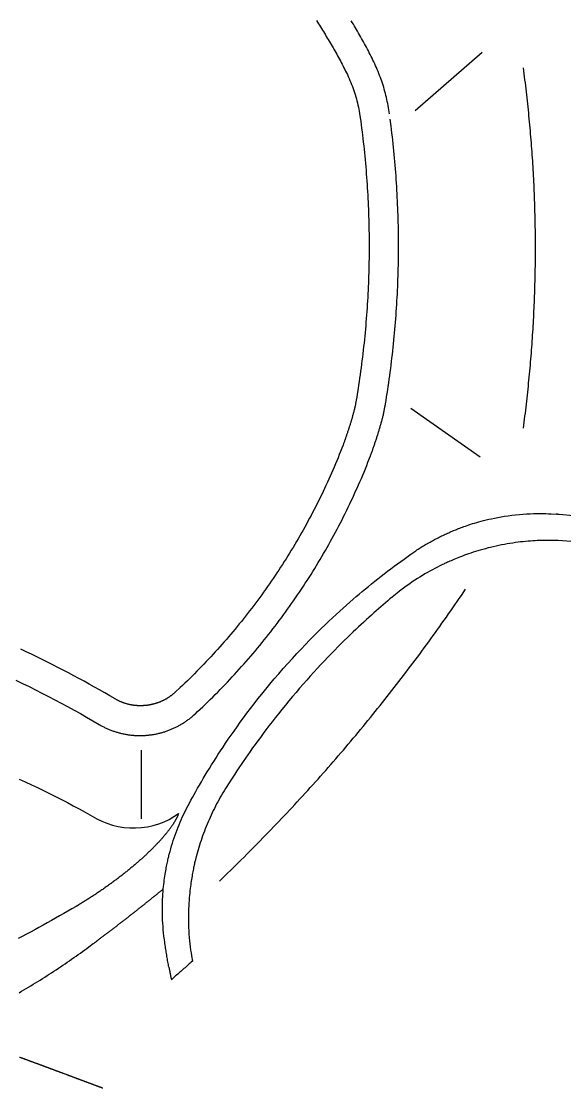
# Model space of a CAD drawing. Extents: x 403 to 503, y 484 to 637.
# Drawn here: x 460.66 to 474.07, y 525.53 to 551.8 of the extents above; entities that cross this region are included whole.
import ezdxf

# ---------------------------------------------------------------- set-up
doc = ezdxf.new("R2010")
doc.units = 0
doc.header["$MEASUREMENT"] = 0
doc.layers.add('1', color=4, linetype='Continuous')
doc.layers.add('SPA', color=2, linetype='Continuous')

# ---------------------------------------------------------------- blocks, each defined once
blk = doc.blocks.new('2010GRANDEE')
at = {"layer": 'SPA', "color": 3, "linetype": 'Continuous'}
for p, q in [((69.016, 50.372), (67.36, 48.937)), ((68.967, 40.4), (67.252, 41.598)), ((60.604, 33.168), (60.604, 31.48))]:
    blk.add_line(p, q, dxfattribs=at)
at = {"layer": 'SPA', "color": 2, "linetype": 'Continuous'}
for points in [[(66.728, 48.861), (66.721, 48.912), (66.713, 48.963), (66.705, 49.014), (66.695, 49.065), (66.686, 49.116), (66.675, 49.167), (66.664, 49.217), (66.653, 49.268), (66.641, 49.318), (66.628, 49.368), (66.614, 49.418), (66.6, 49.468), (66.586, 49.518), (66.571, 49.567), (66.555, 49.616), (66.538, 49.665), (66.522, 49.714), (66.504, 49.763), (66.486, 49.811), (66.467, 49.86), (66.448, 49.908), (66.428, 49.956), (66.408, 50.003), (66.387, 50.05), (66.365, 50.098), (66.343, 50.144), (66.321, 50.19), (66.298, 50.235), (66.276, 50.281), (66.253, 50.325), (66.23, 50.37), (66.207, 50.415), (66.183, 50.46), (66.159, 50.505), (66.136, 50.549), (66.112, 50.593), (66.088, 50.637), (66.063, 50.681), (66.039, 50.725), (66.014, 50.769), (65.989, 50.812), (65.964, 50.856), (65.939, 50.899), (65.913, 50.942), (65.888, 50.986), (65.862, 51.029), (65.837, 51.072), (65.811, 51.115), (65.785, 51.158)], [(64.925, 51.162), (64.95, 51.123), (64.975, 51.084), (65, 51.046), (65.024, 51.007), (65.049, 50.968), (65.073, 50.929), (65.097, 50.89), (65.121, 50.851), (65.146, 50.812), (65.17, 50.773), (65.194, 50.733), (65.217, 50.694), (65.241, 50.654), (65.265, 50.614), (65.288, 50.574), (65.311, 50.534), (65.335, 50.494), (65.358, 50.454), (65.381, 50.414), (65.404, 50.373), (65.426, 50.333), (65.449, 50.292), (65.471, 50.251), (65.493, 50.211), (65.516, 50.17), (65.538, 50.128), (65.561, 50.084), (65.583, 50.042), (65.604, 50.001), (65.625, 49.959), (65.646, 49.917), (65.667, 49.874), (65.689, 49.83), (65.711, 49.782), (65.733, 49.733), (65.754, 49.685), (65.775, 49.636), (65.794, 49.587), (65.813, 49.537), (65.832, 49.488), (65.849, 49.438), (65.866, 49.387), (65.882, 49.337), (65.897, 49.286), (65.912, 49.235), (65.925, 49.184), (65.938, 49.132), (65.951, 49.081), (65.962, 49.029), (65.973, 48.977), (65.983, 48.925), (65.992, 48.873), (66.008, 48.768)], [(66.008, 48.768), (66.019, 48.682), (66.031, 48.596), (66.042, 48.509), (66.052, 48.423), (66.063, 48.337), (66.073, 48.251), (66.083, 48.164), (66.092, 48.078), (66.101, 47.991), (66.11, 47.905), (66.119, 47.818), (66.127, 47.731), (66.135, 47.645), (66.143, 47.558), (66.15, 47.471), (66.157, 47.384), (66.164, 47.297), (66.17, 47.21), (66.176, 47.123), (66.181, 47.036), (66.187, 46.949), (66.192, 46.862), (66.196, 46.775), (66.2, 46.688), (66.204, 46.601), (66.208, 46.514), (66.211, 46.427), (66.214, 46.34), (66.217, 46.253), (66.219, 46.166), (66.221, 46.079), (66.223, 45.992), (66.224, 45.905), (66.225, 45.818), (66.226, 45.731), (66.226, 45.643), (66.226, 45.556), (66.225, 45.469), (66.225, 45.382), (66.224, 45.295), (66.222, 45.208), (66.221, 45.121), (66.219, 45.034), (66.216, 44.947), (66.214, 44.86), (66.211, 44.773), (66.207, 44.685), (66.204, 44.598), (66.2, 44.511), (66.195, 44.424), (66.191, 44.337), (66.186, 44.25), (66.18, 44.164), (66.175, 44.077), (66.169, 43.99), (66.162, 43.903), (66.156, 43.816), (66.149, 43.729), (66.142, 43.642), (66.134, 43.555), (66.126, 43.469), (66.118, 43.382), (66.109, 43.295), (66.1, 43.209), (66.091, 43.122), (66.081, 43.035), (66.071, 42.949), (66.061, 42.862), (66.05, 42.776), (66.039, 42.689), (66.028, 42.603), (66.016, 42.517), (66.005, 42.431), (65.992, 42.345), (65.98, 42.259), (65.967, 42.173), (65.954, 42.087), (65.941, 42.001), (65.913, 41.83)], [(66.629, 41.708), (66.643, 41.795), (66.657, 41.882), (66.671, 41.969), (66.684, 42.056), (66.697, 42.143), (66.71, 42.23), (66.722, 42.318), (66.734, 42.405), (66.746, 42.492), (66.758, 42.58), (66.769, 42.667), (66.779, 42.755), (66.79, 42.842), (66.8, 42.93), (66.81, 43.018), (66.819, 43.105), (66.829, 43.193), (66.838, 43.281), (66.846, 43.369), (66.854, 43.456), (66.862, 43.544), (66.87, 43.632), (66.877, 43.72), (66.884, 43.808), (66.89, 43.896), (66.897, 43.984), (66.902, 44.072), (66.908, 44.16), (66.913, 44.248), (66.918, 44.336), (66.923, 44.424), (66.927, 44.512), (66.931, 44.6), (66.934, 44.688), (66.938, 44.776), (66.941, 44.865), (66.943, 44.953), (66.946, 45.041), (66.948, 45.129), (66.949, 45.217), (66.95, 45.305), (66.951, 45.394), (66.952, 45.482), (66.952, 45.57), (66.952, 45.658), (66.952, 45.746), (66.951, 45.835), (66.95, 45.923), (66.949, 46.011), (66.947, 46.099), (66.945, 46.187), (66.943, 46.275), (66.94, 46.364), (66.937, 46.452), (66.934, 46.54), (66.93, 46.628), (66.926, 46.716), (66.922, 46.804), (66.918, 46.892), (66.913, 46.98), (66.907, 47.068), (66.902, 47.156), (66.896, 47.244), (66.89, 47.332), (66.883, 47.42), (66.876, 47.508), (66.869, 47.596), (66.861, 47.684), (66.853, 47.772), (66.845, 47.859), (66.836, 47.947), (66.828, 48.035), (66.818, 48.123), (66.809, 48.21), (66.799, 48.298), (66.789, 48.385), (66.778, 48.473), (66.768, 48.56), (66.745, 48.735)], [(65.913, 41.83), (65.91, 41.809), (65.906, 41.788), (65.902, 41.767), (65.898, 41.746), (65.894, 41.725), (65.89, 41.704), (65.886, 41.683), (65.881, 41.662), (65.877, 41.641), (65.872, 41.62), (65.867, 41.599), (65.862, 41.578), (65.857, 41.557), (65.852, 41.537), (65.847, 41.516), (65.841, 41.496), (65.836, 41.476), (65.83, 41.456), (65.825, 41.437), (65.82, 41.418), (65.814, 41.399), (65.809, 41.381), (65.804, 41.362), (65.798, 41.344), (65.793, 41.326), (65.788, 41.308), (65.782, 41.29), (65.777, 41.271), (65.771, 41.253), (65.766, 41.235), (65.76, 41.217), (65.755, 41.199), (65.749, 41.181), (65.743, 41.162), (65.737, 41.144), (65.732, 41.126), (65.726, 41.108), (65.72, 41.09), (65.714, 41.072), (65.708, 41.054), (65.702, 41.036), (65.696, 41.018), (65.69, 41), (65.684, 40.982), (65.678, 40.964), (65.672, 40.946), (65.666, 40.928), (65.66, 40.91), (65.654, 40.892), (65.647, 40.874), (65.641, 40.856), (65.635, 40.838), (65.628, 40.82), (65.622, 40.802), (65.615, 40.784), (65.609, 40.767), (65.602, 40.749), (65.596, 40.731), (65.583, 40.695)], [(66.262, 40.436), (66.269, 40.457), (66.277, 40.477), (66.284, 40.498), (66.292, 40.518), (66.299, 40.539), (66.307, 40.559), (66.314, 40.58), (66.321, 40.6), (66.329, 40.621), (66.336, 40.642), (66.343, 40.662), (66.35, 40.683), (66.357, 40.704), (66.364, 40.724), (66.371, 40.745), (66.378, 40.766), (66.385, 40.787), (66.392, 40.807), (66.399, 40.828), (66.406, 40.849), (66.413, 40.87), (66.419, 40.89), (66.426, 40.911), (66.433, 40.932), (66.439, 40.953), (66.446, 40.974), (66.452, 40.995), (66.459, 41.016), (66.465, 41.037), (66.471, 41.057), (66.478, 41.078), (66.484, 41.099), (66.49, 41.12), (66.496, 41.141), (66.502, 41.162), (66.508, 41.183), (66.514, 41.204), (66.52, 41.225), (66.526, 41.246), (66.532, 41.268), (66.538, 41.29), (66.544, 41.311), (66.55, 41.333), (66.555, 41.355), (66.561, 41.376), (66.566, 41.398), (66.571, 41.42), (66.577, 41.442), (66.582, 41.464), (66.586, 41.486), (66.591, 41.508), (66.596, 41.53), (66.6, 41.552), (66.605, 41.574), (66.609, 41.596), (66.613, 41.618), (66.617, 41.64), (66.621, 41.662), (66.629, 41.706)], [(65.583, 40.695), (65.553, 40.616), (65.522, 40.538), (65.491, 40.46), (65.46, 40.383), (65.428, 40.306), (65.396, 40.23), (65.364, 40.153), (65.331, 40.078), (65.298, 40.002), (65.264, 39.927), (65.231, 39.852), (65.196, 39.777), (65.162, 39.702), (65.127, 39.627), (65.092, 39.552), (65.056, 39.478), (65.02, 39.404), (64.983, 39.33), (64.946, 39.256), (64.909, 39.182), (64.871, 39.109), (64.833, 39.035), (64.795, 38.962), (64.756, 38.89), (64.717, 38.817), (64.678, 38.744), (64.638, 38.672), (64.598, 38.6), (64.557, 38.528), (64.516, 38.457), (64.475, 38.385), (64.433, 38.314), (64.391, 38.243), (64.349, 38.172), (64.306, 38.102), (64.263, 38.031), (64.22, 37.961), (64.176, 37.891), (64.132, 37.821), (64.087, 37.752), (64.043, 37.683), (63.997, 37.614), (63.952, 37.545), (63.906, 37.476), (63.86, 37.408), (63.813, 37.34), (63.766, 37.272), (63.719, 37.204), (63.671, 37.137), (63.623, 37.07), (63.575, 37.003), (63.526, 36.936), (63.477, 36.87), (63.428, 36.803), (63.378, 36.737), (63.328, 36.672), (63.278, 36.606), (63.228, 36.541), (63.177, 36.476), (63.125, 36.412), (63.074, 36.347), (63.022, 36.283), (62.969, 36.219), (62.917, 36.156), (62.864, 36.092), (62.811, 36.029), (62.757, 35.967), (62.703, 35.904), (62.649, 35.842), (62.595, 35.78), (62.54, 35.718), (62.485, 35.657), (62.429, 35.596), (62.374, 35.535), (62.318, 35.474), (62.261, 35.414), (62.205, 35.354), (62.148, 35.294), (62.09, 35.235), (62.033, 35.176), (61.975, 35.117), (61.917, 35.058), (61.858, 35), (61.8, 34.942), (61.741, 34.884), (61.681, 34.827), (61.622, 34.77), (61.562, 34.713), (61.441, 34.6)], [(61.93, 34.063), (61.994, 34.122), (62.057, 34.181), (62.119, 34.24), (62.182, 34.3), (62.244, 34.36), (62.306, 34.42), (62.367, 34.481), (62.428, 34.542), (62.489, 34.603), (62.55, 34.664), (62.61, 34.726), (62.67, 34.788), (62.729, 34.851), (62.789, 34.914), (62.848, 34.977), (62.906, 35.04), (62.964, 35.104), (63.022, 35.168), (63.08, 35.232), (63.137, 35.296), (63.194, 35.361), (63.251, 35.426), (63.307, 35.492), (63.363, 35.557), (63.419, 35.623), (63.474, 35.689), (63.53, 35.756), (63.584, 35.823), (63.639, 35.89), (63.693, 35.957), (63.746, 36.025), (63.799, 36.093), (63.852, 36.161), (63.905, 36.229), (63.957, 36.298), (64.009, 36.367), (64.061, 36.436), (64.112, 36.506), (64.163, 36.575), (64.213, 36.645), (64.264, 36.715), (64.313, 36.786), (64.363, 36.857), (64.412, 36.928), (64.461, 36.999), (64.509, 37.07), (64.557, 37.142), (64.605, 37.214), (64.652, 37.286), (64.699, 37.359), (64.745, 37.432), (64.792, 37.504), (64.837, 37.578), (64.883, 37.651), (64.928, 37.725), (64.972, 37.798), (65.017, 37.873), (65.061, 37.947), (65.104, 38.021), (65.147, 38.096), (65.19, 38.171), (65.233, 38.246), (65.275, 38.322), (65.316, 38.397), (65.358, 38.473), (65.398, 38.549), (65.439, 38.625), (65.479, 38.702), (65.519, 38.778), (65.558, 38.855), (65.597, 38.932), (65.636, 39.009), (65.674, 39.087), (65.712, 39.164), (65.749, 39.242), (65.786, 39.32), (65.822, 39.398), (65.859, 39.477), (65.894, 39.555), (65.93, 39.634), (65.965, 39.713), (65.999, 39.792), (66.034, 39.871), (66.067, 39.95), (66.101, 40.03), (66.134, 40.11), (66.166, 40.19), (66.198, 40.271), (66.261, 40.433)], [(66.261, 40.433), (66.261, 40.433), (66.261, 40.433), (66.261, 40.433), (66.261, 40.433), (66.261, 40.434), (66.261, 40.434), (66.261, 40.434), (66.261, 40.434), (66.261, 40.434), (66.261, 40.434), (66.261, 40.435), (66.261, 40.435), (66.261, 40.435), (66.261, 40.435), (66.261, 40.435), (66.261, 40.435), (66.262, 40.436), (66.262, 40.436), (66.262, 40.436)], [(59.956, 34.437), (59.83, 34.51), (59.703, 34.583), (59.576, 34.656), (59.449, 34.727), (59.321, 34.798), (59.193, 34.869), (59.065, 34.938), (58.936, 35.008), (58.807, 35.076), (58.678, 35.144), (58.548, 35.211), (58.418, 35.277), (58.288, 35.342), (58.157, 35.407), (58.026, 35.471), (57.895, 35.535), (57.763, 35.597), (57.631, 35.659)], [(57.512, 34.896), (57.674, 34.818), (57.834, 34.74), (57.995, 34.66), (58.154, 34.579), (58.313, 34.497), (58.472, 34.414), (58.63, 34.33), (58.787, 34.245), (58.944, 34.159), (59.101, 34.072), (59.256, 33.984), (59.566, 33.804)], [(61.441, 34.6), (61.433, 34.593), (61.425, 34.586), (61.417, 34.578), (61.408, 34.571), (61.4, 34.564), (61.391, 34.557), (61.383, 34.55), (61.374, 34.543), (61.365, 34.536), (61.356, 34.529), (61.347, 34.522), (61.338, 34.515), (61.329, 34.509), (61.32, 34.502), (61.311, 34.495), (61.301, 34.489), (61.292, 34.482), (61.282, 34.476), (61.273, 34.47), (61.263, 34.463), (61.253, 34.457), (61.244, 34.451), (61.234, 34.445), (61.224, 34.439), (61.214, 34.433), (61.204, 34.428), (61.193, 34.422), (61.183, 34.416), (61.173, 34.411), (61.163, 34.406), (61.152, 34.4), (61.142, 34.395), (61.131, 34.39), (61.121, 34.385), (61.111, 34.38), (61.1, 34.376), (61.089, 34.371), (61.079, 34.366), (61.068, 34.362), (61.058, 34.358), (61.047, 34.353), (61.036, 34.349), (61.026, 34.345), (61.015, 34.341), (61.004, 34.338), (60.993, 34.334), (60.983, 34.33), (60.972, 34.327), (60.961, 34.323), (60.95, 34.32), (60.939, 34.317), (60.928, 34.314), (60.917, 34.311), (60.906, 34.308), (60.895, 34.305), (60.884, 34.302), (60.873, 34.3), (60.862, 34.297), (60.851, 34.295), (60.84, 34.292), (60.829, 34.29), (60.818, 34.288), (60.806, 34.286), (60.795, 34.284), (60.784, 34.282), (60.773, 34.28), (60.761, 34.279), (60.75, 34.277), (60.739, 34.276), (60.728, 34.274), (60.716, 34.273), (60.705, 34.272), (60.694, 34.271), (60.682, 34.27), (60.671, 34.269), (60.66, 34.269), (60.649, 34.268), (60.637, 34.267), (60.626, 34.267), (60.615, 34.267), (60.603, 34.266), (60.592, 34.266), (60.581, 34.266), (60.569, 34.266), (60.558, 34.267), (60.547, 34.267), (60.535, 34.267), (60.524, 34.268), (60.512, 34.268), (60.501, 34.269), (60.489, 34.27), (60.478, 34.271), (60.466, 34.272), (60.455, 34.273), (60.443, 34.274), (60.432, 34.276), (60.42, 34.277), (60.409, 34.279), (60.397, 34.28), (60.386, 34.282), (60.374, 34.284), (60.363, 34.286), (60.351, 34.288), (60.34, 34.29), (60.328, 34.293), (60.317, 34.295), (60.305, 34.298), (60.294, 34.301), (60.282, 34.303), (60.271, 34.306), (60.26, 34.309), (60.249, 34.312), (60.237, 34.316), (60.226, 34.319), (60.215, 34.322), (60.204, 34.326), (60.193, 34.329), (60.182, 34.333), (60.171, 34.337), (60.16, 34.341), (60.149, 34.345), (60.138, 34.349), (60.128, 34.353), (60.117, 34.357), (60.106, 34.362), (60.096, 34.366), (60.085, 34.371), (60.075, 34.375), (60.065, 34.38), (60.054, 34.385), (60.044, 34.39), (60.034, 34.395), (60.024, 34.4), (60.014, 34.405), (60.004, 34.41), (59.994, 34.415), (59.985, 34.42), (59.975, 34.426), (59.956, 34.437)], [(59.566, 33.804), (59.585, 33.794), (59.603, 33.783), (59.621, 33.773), (59.64, 33.763), (59.659, 33.753), (59.678, 33.744), (59.696, 33.734), (59.715, 33.725), (59.735, 33.716), (59.754, 33.707), (59.773, 33.699), (59.793, 33.69), (59.812, 33.682), (59.832, 33.674), (59.851, 33.666), (59.871, 33.659), (59.891, 33.652), (59.911, 33.644), (59.931, 33.637), (59.951, 33.631), (59.972, 33.624), (59.992, 33.618), (60.012, 33.612), (60.033, 33.606), (60.053, 33.6), (60.074, 33.595), (60.094, 33.59), (60.115, 33.585), (60.136, 33.58), (60.156, 33.575), (60.177, 33.571), (60.198, 33.567), (60.219, 33.563), (60.24, 33.56), (60.261, 33.556), (60.282, 33.553), (60.303, 33.55), (60.324, 33.547), (60.345, 33.545), (60.366, 33.542), (60.387, 33.54), (60.408, 33.539), (60.429, 33.537), (60.451, 33.536), (60.472, 33.534), (60.493, 33.533), (60.514, 33.533), (60.535, 33.532), (60.557, 33.532), (60.578, 33.532), (60.599, 33.532), (60.62, 33.532), (60.641, 33.533), (60.662, 33.534), (60.683, 33.535), (60.705, 33.536), (60.726, 33.538), (60.747, 33.54), (60.768, 33.542), (60.789, 33.544), (60.81, 33.546), (60.831, 33.549), (60.852, 33.552), (60.873, 33.555), (60.894, 33.558), (60.915, 33.562), (60.936, 33.565), (60.956, 33.569), (60.977, 33.573), (60.998, 33.578), (61.019, 33.582), (61.039, 33.587), (61.06, 33.592), (61.08, 33.598), (61.101, 33.603), (61.121, 33.609), (61.142, 33.615), (61.162, 33.621), (61.182, 33.627), (61.202, 33.634), (61.222, 33.64), (61.242, 33.647), (61.262, 33.655), (61.282, 33.662), (61.302, 33.67), (61.322, 33.678), (61.341, 33.686), (61.361, 33.694), (61.38, 33.702), (61.4, 33.711), (61.419, 33.72), (61.438, 33.729), (61.457, 33.738), (61.476, 33.748), (61.495, 33.757), (61.514, 33.767), (61.533, 33.777), (61.551, 33.788), (61.57, 33.798), (61.588, 33.809), (61.606, 33.82), (61.625, 33.831), (61.643, 33.842), (61.66, 33.853), (61.678, 33.865), (61.696, 33.877), (61.713, 33.889), (61.731, 33.901), (61.748, 33.913), (61.765, 33.926), (61.782, 33.939), (61.799, 33.952), (61.815, 33.965), (61.832, 33.978), (61.848, 33.991), (61.864, 34.005), (61.88, 34.018), (61.896, 34.032), (61.928, 34.061)], [(61.524, 31.607), (61.52, 31.599), (61.517, 31.59), (61.514, 31.582), (61.51, 31.573), (61.507, 31.564), (61.503, 31.555), (61.499, 31.547), (61.495, 31.538), (61.491, 31.529), (61.487, 31.52), (61.482, 31.51), (61.478, 31.501), (61.473, 31.492), (61.468, 31.482), (61.463, 31.472), (61.458, 31.462), (61.452, 31.453), (61.447, 31.443), (61.441, 31.432), (61.435, 31.422), (61.429, 31.412), (61.423, 31.401), (61.416, 31.391), (61.409, 31.38), (61.403, 31.369), (61.396, 31.358), (61.388, 31.347), (61.381, 31.336), (61.374, 31.325), (61.366, 31.314), (61.358, 31.302), (61.35, 31.291), (61.342, 31.279), (61.333, 31.268), (61.325, 31.256), (61.316, 31.244), (61.307, 31.232), (61.298, 31.22), (61.289, 31.208), (61.28, 31.196), (61.27, 31.183), (61.261, 31.171), (61.251, 31.158), (61.241, 31.146), (61.231, 31.133), (61.22, 31.12), (61.21, 31.107), (61.199, 31.095), (61.188, 31.082), (61.177, 31.068), (61.166, 31.055), (61.155, 31.042), (61.143, 31.029), (61.132, 31.015), (61.12, 31.002), (61.108, 30.988), (61.096, 30.975), (61.084, 30.961), (61.071, 30.947), (61.059, 30.934), (61.046, 30.92), (61.033, 30.906), (61.02, 30.892), (61.007, 30.878), (60.994, 30.864), (60.98, 30.85), (60.967, 30.835), (60.953, 30.821), (60.939, 30.807), (60.925, 30.792), (60.911, 30.778), (60.896, 30.763), (60.882, 30.749), (60.867, 30.734), (60.853, 30.72), (60.838, 30.705), (60.823, 30.69), (60.807, 30.676), (60.792, 30.661), (60.777, 30.646), (60.761, 30.631), (60.745, 30.616), (60.73, 30.601), (60.714, 30.586), (60.697, 30.571), (60.681, 30.556), (60.665, 30.541), (60.648, 30.526), (60.632, 30.511), (60.615, 30.496), (60.598, 30.481), (60.581, 30.466), (60.564, 30.451), (60.547, 30.435), (60.53, 30.42), (60.512, 30.405), (60.495, 30.39), (60.477, 30.374), (60.459, 30.359), (60.441, 30.344), (60.423, 30.329), (60.405, 30.313), (60.387, 30.298), (60.368, 30.283), (60.35, 30.267), (60.331, 30.252), (60.313, 30.237), (60.294, 30.221), (60.275, 30.206), (60.256, 30.191), (60.237, 30.175), (60.218, 30.16), (60.199, 30.145), (60.18, 30.129), (60.16, 30.114), (60.141, 30.099), (60.121, 30.084), (60.102, 30.068), (60.082, 30.053), (60.062, 30.038), (60.042, 30.023), (60.023, 30.008), (60.003, 29.993), (59.983, 29.978), (59.962, 29.962), (59.942, 29.947), (59.922, 29.932), (59.901, 29.917), (59.881, 29.902), (59.861, 29.887), (59.84, 29.872), (59.819, 29.857), (59.799, 29.842), (59.778, 29.827), (59.757, 29.813), (59.736, 29.798), (59.715, 29.783), (59.694, 29.768), (59.673, 29.753), (59.652, 29.739), (59.63, 29.724), (59.609, 29.709), (59.588, 29.695), (59.566, 29.68), (59.545, 29.666), (59.523, 29.651), (59.502, 29.637), (59.48, 29.622), (59.458, 29.608), (59.437, 29.594), (59.415, 29.579), (59.393, 29.565), (59.371, 29.551), (59.349, 29.537), (59.327, 29.523), (59.305, 29.509), (59.283, 29.495), (59.261, 29.481), (59.239, 29.467), (59.217, 29.453), (59.195, 29.439), (59.172, 29.426), (59.15, 29.412), (59.128, 29.398), (59.106, 29.385), (59.083, 29.371), (59.061, 29.357), (59.039, 29.344), (58.994, 29.317)], [(58.994, 29.317), (58.893, 29.258), (58.792, 29.199), (58.691, 29.141), (58.589, 29.083), (58.488, 29.025), (58.386, 28.968), (58.284, 28.911), (58.182, 28.854), (58.079, 28.798), (57.976, 28.742), (57.873, 28.687), (57.77, 28.632), (57.667, 28.578), (57.563, 28.524)]]:
    blk.add_lwpolyline(points, dxfattribs=at)
at = {"layer": 'SPA', "color": 3, "linetype": 'Continuous'}
for points in [[(70.033, 41.114), (70.043, 41.189), (70.053, 41.264), (70.062, 41.337), (70.071, 41.411), (70.081, 41.485), (70.09, 41.558), (70.098, 41.632), (70.107, 41.706), (70.116, 41.779), (70.124, 41.853), (70.132, 41.927), (70.14, 42.001), (70.148, 42.074), (70.156, 42.148), (70.163, 42.222), (70.171, 42.296), (70.178, 42.37), (70.185, 42.444), (70.192, 42.517), (70.198, 42.591), (70.205, 42.665), (70.211, 42.739), (70.218, 42.813), (70.224, 42.887), (70.229, 42.961), (70.235, 43.035), (70.241, 43.109), (70.246, 43.183), (70.251, 43.257), (70.256, 43.331), (70.261, 43.405), (70.266, 43.479), (70.271, 43.553), (70.275, 43.627), (70.279, 43.701), (70.283, 43.775), (70.287, 43.85), (70.291, 43.924), (70.294, 43.998), (70.298, 44.072), (70.301, 44.146), (70.304, 44.22), (70.307, 44.294), (70.31, 44.368), (70.312, 44.443), (70.315, 44.517), (70.317, 44.591), (70.319, 44.665), (70.321, 44.739), (70.323, 44.813), (70.324, 44.888), (70.326, 44.962), (70.327, 45.036), (70.328, 45.11), (70.329, 45.184), (70.33, 45.259), (70.33, 45.333), (70.331, 45.407), (70.331, 45.481), (70.331, 45.555), (70.331, 45.629), (70.331, 45.704), (70.33, 45.778), (70.33, 45.852), (70.329, 45.926), (70.328, 46), (70.327, 46.075), (70.326, 46.149), (70.325, 46.223), (70.323, 46.297), (70.321, 46.371), (70.319, 46.445), (70.317, 46.52), (70.315, 46.594), (70.313, 46.668), (70.31, 46.742), (70.307, 46.816), (70.304, 46.89), (70.301, 46.965), (70.298, 47.039), (70.295, 47.113), (70.291, 47.187), (70.287, 47.261), (70.284, 47.335), (70.28, 47.409), (70.275, 47.483), (70.271, 47.557), (70.266, 47.631), (70.262, 47.705), (70.257, 47.78), (70.252, 47.854), (70.247, 47.928), (70.241, 48.002), (70.236, 48.076), (70.23, 48.15), (70.224, 48.224), (70.218, 48.297), (70.212, 48.371), (70.206, 48.445), (70.199, 48.519), (70.192, 48.593), (70.185, 48.667), (70.178, 48.741), (70.171, 48.815), (70.164, 48.889), (70.156, 48.962), (70.149, 49.036), (70.141, 49.11), (70.133, 49.184), (70.125, 49.258), (70.116, 49.331), (70.108, 49.405), (70.099, 49.479), (70.09, 49.552), (70.081, 49.626), (70.072, 49.7), (70.063, 49.773), (70.053, 49.848), (70.034, 49.998)], [(68.365, 38.608), (68.386, 38.617), (68.409, 38.626), (68.435, 38.636), (68.464, 38.647), (68.495, 38.659), (68.529, 38.671), (68.565, 38.684), (68.604, 38.698), (68.645, 38.712), (68.688, 38.727), (68.734, 38.742), (68.781, 38.757), (68.83, 38.772), (68.882, 38.787), (68.934, 38.802), (68.989, 38.817), (69.048, 38.833), (69.111, 38.848), (69.178, 38.864), (69.248, 38.88), (69.322, 38.896), (69.4, 38.911), (69.482, 38.926), (69.567, 38.94), (69.655, 38.953), (69.747, 38.965), (69.841, 38.976), (69.933, 38.985), (70.023, 38.992), (70.111, 38.998), (70.197, 39.002), (70.28, 39.004), (70.36, 39.006), (70.437, 39.006), (70.512, 39.005), (70.584, 39.004), (70.653, 39.001), (70.719, 38.998), (70.842, 38.99)], [(70.916, 38.984), (70.912, 38.984), (70.909, 38.984), (70.905, 38.985), (70.901, 38.985), (70.898, 38.985), (70.894, 38.986), (70.89, 38.986), (70.886, 38.986), (70.883, 38.987), (70.879, 38.987), (70.875, 38.987), (70.871, 38.988), (70.868, 38.988), (70.864, 38.988), (70.86, 38.989), (70.856, 38.989), (70.853, 38.989), (70.849, 38.989), (70.842, 38.99)], [(71.269, 38.947), (70.916, 38.984)], [(67.254, 38.004), (67.279, 38.022), (67.305, 38.039), (67.33, 38.057), (67.356, 38.074), (67.382, 38.091), (67.407, 38.108), (67.434, 38.125), (67.46, 38.142), (67.486, 38.159), (67.513, 38.175), (67.539, 38.192), (67.566, 38.208), (67.593, 38.225), (67.62, 38.241), (67.647, 38.257), (67.675, 38.273), (67.702, 38.288), (67.73, 38.304), (67.758, 38.32), (67.786, 38.335), (67.814, 38.35), (67.842, 38.365), (67.871, 38.38), (67.9, 38.395), (67.928, 38.41), (67.957, 38.424), (67.986, 38.439), (68.015, 38.453), (68.045, 38.467), (68.074, 38.481), (68.104, 38.495), (68.133, 38.509), (68.163, 38.522), (68.192, 38.535), (68.221, 38.548), (68.25, 38.56), (68.279, 38.573), (68.308, 38.585), (68.365, 38.608)], [(70.581, 38.343), (70.532, 38.343), (70.481, 38.342), (70.429, 38.34), (70.376, 38.338), (70.321, 38.335), (70.265, 38.332), (70.207, 38.328), (70.148, 38.323), (70.088, 38.318), (70.027, 38.312), (69.964, 38.305), (69.9, 38.297), (69.835, 38.289), (69.769, 38.279), (69.702, 38.269), (69.634, 38.258), (69.564, 38.246), (69.495, 38.233), (69.426, 38.219), (69.358, 38.204), (69.291, 38.189), (69.225, 38.173), (69.16, 38.157), (69.095, 38.14), (69.032, 38.123), (68.97, 38.105), (68.909, 38.087), (68.85, 38.069), (68.792, 38.051), (68.736, 38.032), (68.682, 38.014), (68.63, 37.995), (68.579, 37.977), (68.531, 37.959), (68.484, 37.941), (68.439, 37.924), (68.397, 37.907), (68.357, 37.89), (68.318, 37.874), (68.282, 37.859), (68.248, 37.844), (68.217, 37.831), (68.187, 37.817), (68.159, 37.804), (68.132, 37.792), (68.108, 37.781), (68.086, 37.771), (68.066, 37.762), (68.034, 37.746)], [(72.602, 38.016), (72.506, 38.048), (72.409, 38.079), (72.311, 38.108), (72.213, 38.135), (72.114, 38.161), (72.015, 38.185), (71.915, 38.208), (71.815, 38.229), (71.714, 38.248), (71.613, 38.265), (71.511, 38.281), (71.409, 38.295), (71.307, 38.307), (71.204, 38.318), (71.101, 38.326), (70.997, 38.333), (70.894, 38.339), (70.79, 38.342), (70.581, 38.343)], [(61.79, 31.865), (61.828, 31.935), (61.867, 32.007), (61.908, 32.081), (61.951, 32.156), (61.994, 32.232), (62.039, 32.31), (62.086, 32.39), (62.134, 32.471), (62.183, 32.553), (62.233, 32.636), (62.285, 32.721), (62.338, 32.806), (62.392, 32.893), (62.448, 32.981), (62.504, 33.069), (62.562, 33.158), (62.622, 33.249), (62.685, 33.343), (62.752, 33.44), (62.821, 33.541), (62.893, 33.644), (62.968, 33.75), (63.047, 33.859), (63.128, 33.97), (63.212, 34.083), (63.299, 34.198), (63.389, 34.316), (63.482, 34.434), (63.578, 34.555), (63.678, 34.678), (63.78, 34.802), (63.886, 34.927), (63.995, 35.054), (64.107, 35.183), (64.22, 35.311), (64.332, 35.434), (64.441, 35.552), (64.548, 35.666), (64.653, 35.776), (64.755, 35.881), (64.855, 35.982), (64.951, 36.078), (65.046, 36.17), (65.139, 36.261), (65.231, 36.349), (65.322, 36.435), (65.412, 36.518), (65.5, 36.598), (65.586, 36.676), (65.669, 36.751), (65.751, 36.823), (65.831, 36.892), (65.908, 36.958), (65.983, 37.022), (66.058, 37.085), (66.134, 37.148), (66.21, 37.211), (66.287, 37.274), (66.364, 37.336), (66.442, 37.398), (66.521, 37.46), (66.6, 37.522), (66.68, 37.583), (66.76, 37.644), (66.841, 37.705), (66.923, 37.765), (67.005, 37.826), (67.087, 37.885), (67.254, 38.004)], [(68.034, 37.746), (67.973, 37.716), (67.912, 37.685), (67.851, 37.654), (67.79, 37.621), (67.728, 37.587), (67.666, 37.552), (67.604, 37.516), (67.542, 37.479), (67.479, 37.441), (67.417, 37.401), (67.354, 37.361), (67.292, 37.319), (67.229, 37.277), (67.167, 37.233), (67.104, 37.188), (67.041, 37.141), (66.979, 37.094), (66.917, 37.045), (66.793, 36.944)], [(62.532, 29.942), (62.6, 30.007), (62.668, 30.073), (62.735, 30.138), (62.803, 30.204), (62.87, 30.27), (62.937, 30.336), (63.005, 30.403), (63.072, 30.469), (63.139, 30.536), (63.205, 30.603), (63.272, 30.67), (63.339, 30.737), (63.405, 30.804), (63.472, 30.871), (63.538, 30.939), (63.604, 31.006), (63.671, 31.074), (63.737, 31.142), (63.802, 31.21), (63.868, 31.278), (63.934, 31.347), (63.999, 31.415), (64.065, 31.484), (64.13, 31.553), (64.195, 31.622), (64.26, 31.691), (64.325, 31.76), (64.39, 31.83), (64.454, 31.899), (64.519, 31.969), (64.583, 32.039), (64.647, 32.109), (64.711, 32.179), (64.775, 32.249), (64.838, 32.319), (64.902, 32.39), (64.965, 32.46), (65.028, 32.531), (65.091, 32.602), (65.154, 32.673), (65.217, 32.744), (65.279, 32.816), (65.342, 32.887), (65.404, 32.959), (65.466, 33.031), (65.528, 33.103), (65.59, 33.175), (65.651, 33.247), (65.713, 33.319), (65.774, 33.392), (65.835, 33.464), (65.896, 33.537), (65.957, 33.61), (66.017, 33.683), (66.078, 33.756), (66.138, 33.829), (66.198, 33.902), (66.258, 33.976), (66.318, 34.049), (66.377, 34.123), (66.437, 34.197), (66.496, 34.271), (66.555, 34.345), (66.614, 34.419), (66.672, 34.493), (66.731, 34.567), (66.789, 34.642), (66.847, 34.716), (66.905, 34.791), (66.963, 34.865), (67.021, 34.94), (67.078, 35.015), (67.135, 35.09), (67.192, 35.165), (67.249, 35.24), (67.306, 35.316), (67.362, 35.391), (67.418, 35.466), (67.474, 35.542), (67.53, 35.617), (67.586, 35.693), (67.641, 35.769), (67.697, 35.845), (67.752, 35.92), (67.807, 35.996), (67.861, 36.072), (67.916, 36.148), (67.97, 36.224), (68.024, 36.301), (68.078, 36.377), (68.132, 36.453), (68.185, 36.53), (68.239, 36.606), (68.292, 36.683), (68.345, 36.759), (68.398, 36.836), (68.451, 36.913), (68.503, 36.989), (68.607, 37.143)], [(66.793, 36.944), (66.74, 36.9), (66.686, 36.854), (66.631, 36.807), (66.575, 36.759), (66.519, 36.71), (66.461, 36.66), (66.402, 36.608), (66.342, 36.555), (66.282, 36.501), (66.221, 36.446), (66.159, 36.39), (66.096, 36.332), (66.032, 36.274), (65.968, 36.214), (65.902, 36.151), (65.833, 36.086), (65.762, 36.018), (65.689, 35.948), (65.614, 35.874), (65.537, 35.798), (65.458, 35.719), (65.377, 35.638), (65.295, 35.553), (65.211, 35.467), (65.125, 35.377), (65.038, 35.285), (64.951, 35.191), (64.863, 35.095), (64.775, 34.998), (64.687, 34.9), (64.599, 34.8), (64.511, 34.699), (64.423, 34.597), (64.335, 34.493), (64.247, 34.388), (64.159, 34.281), (64.073, 34.175), (63.989, 34.071), (63.908, 33.968), (63.83, 33.868), (63.754, 33.769), (63.68, 33.673), (63.61, 33.579), (63.542, 33.487), (63.476, 33.398), (63.413, 33.311), (63.352, 33.226), (63.292, 33.142), (63.234, 33.059), (63.177, 32.977), (63.121, 32.896), (63.067, 32.816), (63.014, 32.737), (62.962, 32.659), (62.912, 32.583), (62.863, 32.508), (62.816, 32.435), (62.77, 32.364), (62.682, 32.225)], [(57.59, 32.456), (57.74, 32.388), (57.891, 32.318), (58.04, 32.247), (58.189, 32.175), (58.338, 32.102), (58.486, 32.028), (58.633, 31.953), (58.78, 31.877), (58.927, 31.8), (59.073, 31.722), (59.218, 31.643), (59.507, 31.481)], [(61.928, 34.061), (61.928, 34.061), (61.928, 34.061), (61.928, 34.061), (61.928, 34.061), (61.928, 34.061), (61.929, 34.061), (61.929, 34.061), (61.929, 34.062), (61.929, 34.062), (61.929, 34.062), (61.929, 34.062), (61.929, 34.062), (61.929, 34.062), (61.93, 34.062), (61.93, 34.062), (61.93, 34.063), (61.93, 34.063), (61.93, 34.063), (61.93, 34.063)], [(62.682, 32.225), (62.649, 32.172), (62.617, 32.118), (62.585, 32.064), (62.554, 32.01), (62.523, 31.955), (62.493, 31.901), (62.464, 31.846), (62.435, 31.791), (62.407, 31.736), (62.379, 31.68), (62.353, 31.625), (62.326, 31.569), (62.301, 31.513), (62.276, 31.457), (62.251, 31.401), (62.228, 31.345), (62.204, 31.288), (62.182, 31.232), (62.16, 31.175), (62.139, 31.118), (62.118, 31.061), (62.098, 31.004), (62.078, 30.947), (62.06, 30.89), (62.041, 30.832), (62.024, 30.775), (62.007, 30.717), (61.99, 30.66), (61.959, 30.545)], [(61.295, 30.603), (61.313, 30.673), (61.332, 30.742), (61.352, 30.81), (61.373, 30.878), (61.394, 30.945), (61.416, 31.011), (61.439, 31.077), (61.462, 31.142), (61.487, 31.206), (61.511, 31.27), (61.537, 31.332), (61.563, 31.395), (61.589, 31.456), (61.616, 31.517), (61.644, 31.577), (61.672, 31.636), (61.701, 31.694), (61.73, 31.752), (61.79, 31.865)], [(59.507, 31.481), (59.629, 31.421), (59.757, 31.369), (59.892, 31.326), (60.031, 31.292), (60.174, 31.268), (60.319, 31.255), (60.465, 31.253), (60.612, 31.262), (60.756, 31.282), (60.898, 31.313), (61.036, 31.354), (61.168, 31.405), (61.294, 31.465), (61.524, 31.607)], [(61.174, 28.505), (61.164, 28.586), (61.155, 28.666), (61.147, 28.745), (61.14, 28.824), (61.135, 28.903), (61.131, 28.981), (61.127, 29.058), (61.125, 29.134), (61.124, 29.209), (61.124, 29.282), (61.125, 29.355), (61.127, 29.425), (61.13, 29.493), (61.133, 29.56), (61.137, 29.624), (61.142, 29.687), (61.147, 29.748), (61.153, 29.806), (61.159, 29.862), (61.166, 29.917), (61.172, 29.968), (61.179, 30.018), (61.186, 30.065), (61.193, 30.11), (61.2, 30.153), (61.207, 30.194), (61.214, 30.233), (61.221, 30.272), (61.229, 30.309), (61.236, 30.345), (61.243, 30.379), (61.25, 30.411), (61.256, 30.442), (61.263, 30.47), (61.269, 30.497), (61.275, 30.523), (61.281, 30.546), (61.286, 30.567), (61.295, 30.603)], [(61.959, 30.545), (61.956, 30.532), (61.952, 30.516), (61.948, 30.5), (61.943, 30.481), (61.938, 30.461), (61.933, 30.439), (61.927, 30.415), (61.921, 30.39), (61.915, 30.364), (61.909, 30.336), (61.903, 30.306), (61.896, 30.275), (61.889, 30.243), (61.883, 30.21), (61.876, 30.175), (61.869, 30.139), (61.862, 30.103), (61.856, 30.065), (61.849, 30.025), (61.842, 29.985), (61.836, 29.944), (61.83, 29.903), (61.824, 29.858), (61.817, 29.811), (61.811, 29.761), (61.805, 29.707), (61.799, 29.651), (61.793, 29.592), (61.788, 29.531), (61.783, 29.467), (61.778, 29.4), (61.775, 29.331), (61.772, 29.259), (61.769, 29.185), (61.768, 29.109), (61.768, 29.032), (61.768, 28.954), (61.77, 28.875), (61.773, 28.795), (61.777, 28.715), (61.781, 28.634), (61.787, 28.554), (61.795, 28.473), (61.803, 28.394), (61.811, 28.318), (61.821, 28.243), (61.831, 28.171), (61.842, 28.102), (61.864, 27.969)], [(57.592, 27.19), (57.65, 27.225), (57.708, 27.259), (57.766, 27.294), (57.824, 27.328), (57.881, 27.363), (57.939, 27.398), (57.996, 27.433), (58.053, 27.469), (58.11, 27.504), (58.166, 27.54), (58.223, 27.576), (58.279, 27.612), (58.335, 27.648), (58.391, 27.684), (58.447, 27.721), (58.503, 27.757), (58.558, 27.794), (58.613, 27.831), (58.668, 27.868), (58.723, 27.905), (58.777, 27.943), (58.832, 27.98), (58.886, 28.018), (58.94, 28.055), (58.994, 28.093), (59.047, 28.131), (59.101, 28.169), (59.154, 28.207), (59.207, 28.245), (59.26, 28.284), (59.312, 28.322), (59.417, 28.4)], [(61.285, 27.817), (61.279, 27.85), (61.273, 27.883), (61.267, 27.916), (61.261, 27.95), (61.255, 27.984), (61.249, 28.018), (61.243, 28.052), (61.237, 28.086), (61.232, 28.121), (61.226, 28.156), (61.22, 28.19), (61.215, 28.225), (61.209, 28.26), (61.204, 28.295), (61.199, 28.33), (61.194, 28.365), (61.189, 28.4), (61.184, 28.435), (61.174, 28.505)], [(61.864, 27.969), (61.838, 27.946), (61.812, 27.923), (61.786, 27.9), (61.761, 27.877), (61.735, 27.854), (61.709, 27.831), (61.683, 27.808), (61.657, 27.785), (61.631, 27.763), (61.605, 27.74), (61.579, 27.717), (61.554, 27.694), (61.528, 27.671), (61.502, 27.649), (61.476, 27.626), (61.45, 27.603), (61.424, 27.58), (61.398, 27.558), (61.346, 27.512)], [(61.285, 27.817), (61.288, 27.804), (61.29, 27.792), (61.292, 27.78), (61.295, 27.768), (61.297, 27.756), (61.3, 27.744), (61.302, 27.731), (61.305, 27.719), (61.307, 27.707), (61.31, 27.695), (61.312, 27.683), (61.315, 27.671), (61.317, 27.658), (61.319, 27.646), (61.322, 27.634), (61.324, 27.622), (61.327, 27.61), (61.329, 27.598), (61.332, 27.585), (61.334, 27.573), (61.336, 27.561), (61.339, 27.549), (61.341, 27.537), (61.346, 27.512)]]:
    blk.add_lwpolyline(points, dxfattribs=at)
blk.add_lwpolyline([(59.417, 28.4), (59.439, 28.416, 0.00013), (59.461, 28.433, 0.00013), (59.484, 28.449, 0.00013), (59.506, 28.466, 0.00013), (59.528, 28.482, 0.000131), (59.55, 28.499, 0.000131), (59.572, 28.516, 0.000132), (59.594, 28.532, 0.000132), (59.617, 28.549, 0.000132), (59.639, 28.566, 0.000133), (59.661, 28.582, 0.000133), (59.683, 28.599, 0.000134), (59.705, 28.616, 0.000134), (59.727, 28.633, 0.000134), (59.749, 28.649, 0.000135), (59.772, 28.666, 0.000135), (59.794, 28.683, 0.000136), (59.816, 28.7, 0.000136), (59.838, 28.717, 0.000137), (59.86, 28.733, 0.000137), (59.882, 28.75, 0.000137), (59.904, 28.767, 0.000138), (59.927, 28.784, 0.000138), (59.949, 28.801, 0.000139), (59.971, 28.818, 0.000139), (59.993, 28.835, 0.000139), (60.015, 28.852, 0.00014), (60.037, 28.869, 0.00014), (60.059, 28.886, 0.000141), (60.081, 28.903, 0.000141), (60.103, 28.92, 0.000142), (60.125, 28.937, 0.000142), (60.148, 28.954, 0.000142), (60.17, 28.971, 0.000143), (60.192, 28.988, 0.000143), (60.214, 29.005, 0.000144), (60.236, 29.022, 0.000144), (60.258, 29.04, 0.000144), (60.28, 29.057, 0.000145), (60.302, 29.074, 0.000145), (60.324, 29.091, 0.000146), (60.346, 29.108, 0.000146), (60.368, 29.126, 0.000147), (60.39, 29.143, 0.000147), (60.412, 29.16, 0.000147), (60.434, 29.178, 0.000148), (60.456, 29.195, 0.000148), (60.478, 29.212, 0.000148), (60.5, 29.23, 0.000149), (60.522, 29.247, 0.000153), (60.544, 29.264, 0.000156), (60.566, 29.282, 0.000159), (60.588, 29.299, 0.000161), (60.61, 29.317, 0.000161), (60.632, 29.334, 0.000161), (60.654, 29.351, 0.000161), (60.676, 29.369, 0.000162), (60.698, 29.386, 0.000162), (60.72, 29.404, 0.000163), (60.742, 29.421, 0.000163), (60.764, 29.439, 0.000163), (60.786, 29.456, 0.000164), (60.808, 29.474, 0.000164), (60.829, 29.492, 0.000164), (60.851, 29.509, 0.000164), (60.873, 29.527, 0.000165), (60.895, 29.545, 0.000165), (60.917, 29.562, 0.000166), (60.939, 29.58, 0.000166), (60.961, 29.598, 0.000167), (60.982, 29.615, 0.000167), (61.004, 29.633, 0.000168), (61.026, 29.651, 0.000168), (61.048, 29.669, 0.000169), (61.07, 29.686, 0.000169), (61.092, 29.704, 0.00017), (61.113, 29.722, 0.00017), (61.135, 29.74, 0.000098), (61.148, 29.75, 0.000171)], format="xyb", dxfattribs=at)
at = {"layer": 'SPA', "color": 2, "linetype": 'Continuous'}
for points in [[(56.914, 25.851, 0.000002), (56.934, 25.844, 0), (56.954, 25.837, -0.000002), (56.974, 25.829, -0.000004)], [(57.601, 25.603, -0.000044), (57.621, 25.595, -0.000045), (57.641, 25.588, -0.000046), (57.662, 25.581, -0.000047), (57.682, 25.573, -0.000048), (57.703, 25.566, -0.000049), (57.723, 25.558, -0.00005), (57.743, 25.551, -0.000051), (57.764, 25.543, -0.000052), (57.784, 25.536, -0.000053), (57.805, 25.528, -0.000054), (57.825, 25.521, -0.000055), (57.846, 25.513, -0.000056), (57.866, 25.506, -0.000056), (57.886, 25.498, -0.000057), (57.907, 25.491, -0.000058), (57.927, 25.483, -0.000058), (57.948, 25.476, -0.000059), (57.968, 25.468, -0.00006), (57.989, 25.461, -0.00006), (58.009, 25.453, -0.000061), (58.029, 25.446, -0.000061), (58.05, 25.438, -0.000062), (58.07, 25.431, -0.000063), (58.091, 25.423, -0.000063), (58.111, 25.416, -0.000064), (58.131, 25.408, -0.000065), (58.152, 25.401, -0.000065), (58.172, 25.393, -0.000066), (58.192, 25.385, -0.000066), (58.213, 25.378, -0.000068), (58.233, 25.37, -0.000067), (58.254, 25.363, -0.000066), (58.274, 25.355, -0.00006), (58.294, 25.348, -0.00005), (58.315, 25.34, -0.000041), (58.335, 25.332, -0.000032), (58.355, 25.325, -0.000024), (58.376, 25.317, -0.000014), (58.396, 25.31, -0.000006), (58.416, 25.302, 0.000004), (58.436, 25.294, 0.000005), (58.457, 25.287, -0.000003), (58.477, 25.279, -0.000006), (58.497, 25.272, -0.000004), (58.517, 25.264, -0.000004), (58.538, 25.257, -0.000003), (58.558, 25.249, -0.000003), (58.578, 25.242, -0.000002), (58.598, 25.234, -0.000002), (58.618, 25.227, -0.000002), (58.638, 25.219, -0.000002), (58.659, 25.212, -0.000002), (58.679, 25.204, -0.000001), (58.699, 25.197, 0), (58.719, 25.189, 0), (58.739, 25.182, 0.000001), (58.759, 25.174, 0.000002), (58.779, 25.167, 0.000003), (58.799, 25.159, 0.000004), (58.819, 25.152, 0.000005), (58.839, 25.144, 0.000006), (58.859, 25.137, 0.000007), (58.879, 25.129, 0.000007), (58.899, 25.122, 0.000008), (58.918, 25.114, 0.000009), (58.938, 25.107, 0.00001), (58.958, 25.1, 0.000011), (58.978, 25.092, 0.000012), (58.998, 25.085, 0.000013), (59.017, 25.078, 0.000014), (59.037, 25.07, 0.000015), (59.057, 25.063, 0.000016), (59.077, 25.055, 0.000017), (59.096, 25.048, 0.000017), (59.116, 25.041, 0.000018), (59.135, 25.034, 0.000019), (59.155, 25.026, 0.00002), (59.175, 25.019, 0.000021), (59.194, 25.012, 0.000022), (59.214, 25.004, 0.000023), (59.233, 24.997, 0.000024), (59.253, 24.99, 0.000025), (59.272, 24.983, 0.000026), (59.291, 24.976, 0.000027), (59.311, 24.968, 0.000028), (59.33, 24.961, 0.000029), (59.349, 24.954, 0.00003), (59.369, 24.947, 0.000031), (59.388, 24.94, 0.000033), (59.407, 24.933, 0.000034), (59.426, 24.926, 0.000036), (59.445, 24.918, 0.000038), (59.464, 24.911, 0.000039), (59.483, 24.904, 0.000041), (59.502, 24.897, 0.000042), (59.521, 24.89, 0.000044), (59.54, 24.883, 0.000045), (59.559, 24.876, 0.000047), (59.578, 24.869, 0.000049), (59.597, 24.862, 0.000051), (59.616, 24.855, 0.000052), (59.635, 24.848, 0.000054), (59.653, 24.842, 0.000056)]]:
    blk.add_lwpolyline(points, format="xyb", dxfattribs=at)

msp = doc.modelspace()

# ---------------------------------------------------------------- block references
at = {"layer": '1'}
msp.add_blockref('2010GRANDEE', (403.021, 500.653), dxfattribs=at)

doc.saveas('drawing.dxf')
